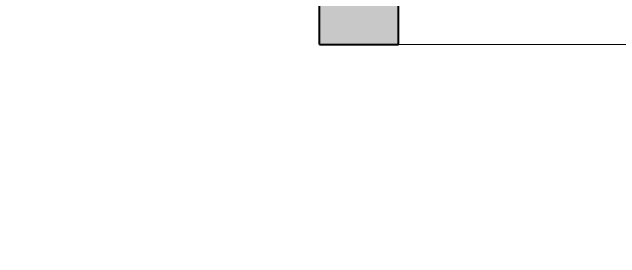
# Model space of a CAD drawing. Header units: millimetres. Extents: x 898 to 1196, y 229 to 443.
# Drawn here: x 1169.324 to 1170.094, y 407.029 to 407.34 of the extents above; entities that cross this region are included whole.
import ezdxf

# ---------------------------------------------------------------- set-up
doc = ezdxf.new("R2010")
doc.units = ezdxf.units.MM
doc.linetypes.add('HIDDEN', pattern=[0.375, 0.25, -0.125])
doc.layers.get('0').update_dxf_attribs({"color": 41})
for name, color, linetype, lineweight in [('p hachure', 253, 'Continuous', 15), ('p menuiserie', 5, 'Continuous', 20), ('p mur', 7, 'Continuous', 40)]:
    doc.layers.add(name, color=color, linetype=linetype, lineweight=lineweight)

# ---------------------------------------------------------------- blocks, each defined once
blk = doc.blocks.new('*U82')
at = {"linetype": 'HIDDEN', "ltscale": 0.5}
blk.add_arc((0.4, -0.035), 0.85, 180, 270, dxfattribs=at)

msp = doc.modelspace()

# ---------------------------------------------------------------- hatches: boundary and pattern name
at = {"layer": 'p hachure', "transparency": 33554559}
h = msp.add_hatch(color=256, dxfattribs=at)
h.dxf.hatch_style = 1
h.paths.add_polyline_path([(1172.91347, 407.9491), (1172.91347, 407.9991), (1173.26347, 407.9991), (1173.26347, 407.2991), (1172.41347, 407.2991), (1172.41347, 407.8991), (1169.81347, 407.8991), (1169.81347, 407.2991), (1169.71347, 407.2991), (1169.71347, 407.8991), (1169.51347, 407.8991), (1169.51347, 407.9991), (1169.61347, 407.9991), (1169.61347, 408.5991), (1169.71347, 408.5991), (1169.71347, 407.9991), (1172.86347, 407.9991), (1172.86347, 407.9491)])
h.paths.add_polyline_path([(1172.76347, 407.3991), (1172.76347, 407.8991), (1173.16347, 407.8991), (1173.16347, 407.3991)], flags=16)

# ---------------------------------------------------------------- linework, layer by layer
at = {"layer": 'p menuiserie'}
msp.add_line((1169.81347, 407.2991), (1172.41347, 407.2991), dxfattribs=at)
at = {"layer": 'p mur'}
for p, q in [((1169.71347, 407.2991), (1169.71347, 407.8991)), ((1169.81347, 407.2991), (1169.81347, 407.8991)), ((1169.71347, 407.2991), (1169.81347, 407.2991))]:
    msp.add_line(p, q, dxfattribs=at)

# ---------------------------------------------------------------- block references
at = {"layer": 'p menuiserie', "xscale": -1}
msp.add_blockref('*U82', (1169.03847, 407.9141), dxfattribs=at)

doc.saveas('drawing.dxf')
